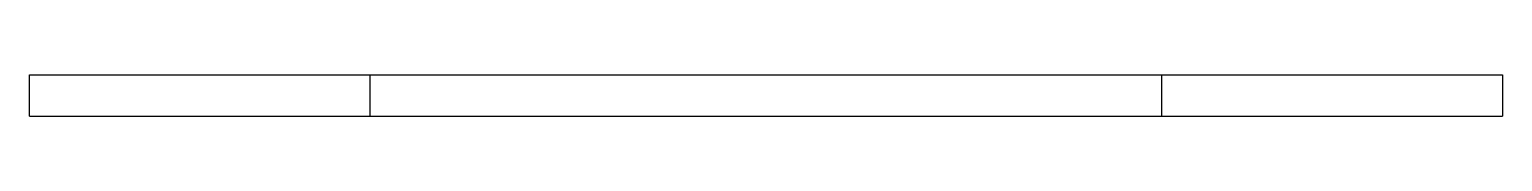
# Paper-space layout '_Front' of a CAD drawing. Header units: millimetres. Extents: x 0 to 143, y 0 to 4.
import ezdxf

# ---------------------------------------------------------------- set-up
doc = ezdxf.new("R2010")
doc.units = ezdxf.units.MM

psp = doc.layouts.new('_Front')

# ---------------------------------------------------------------- linework, layer by layer
at = {"color": 7, "linetype": 'Continuous', "lineweight": 25}
for p, q in [((0, 4), (142.73, 4)), ((0, 0), (0, 4)), ((33, 0), (33, 4)), ((109.73, 0), (109.73, 4)), ((142.73, 4), (142.73, 0)), ((0, 0), (142.73, 0))]:
    psp.add_line(p, q, dxfattribs=at)

doc.saveas('drawing.dxf')
